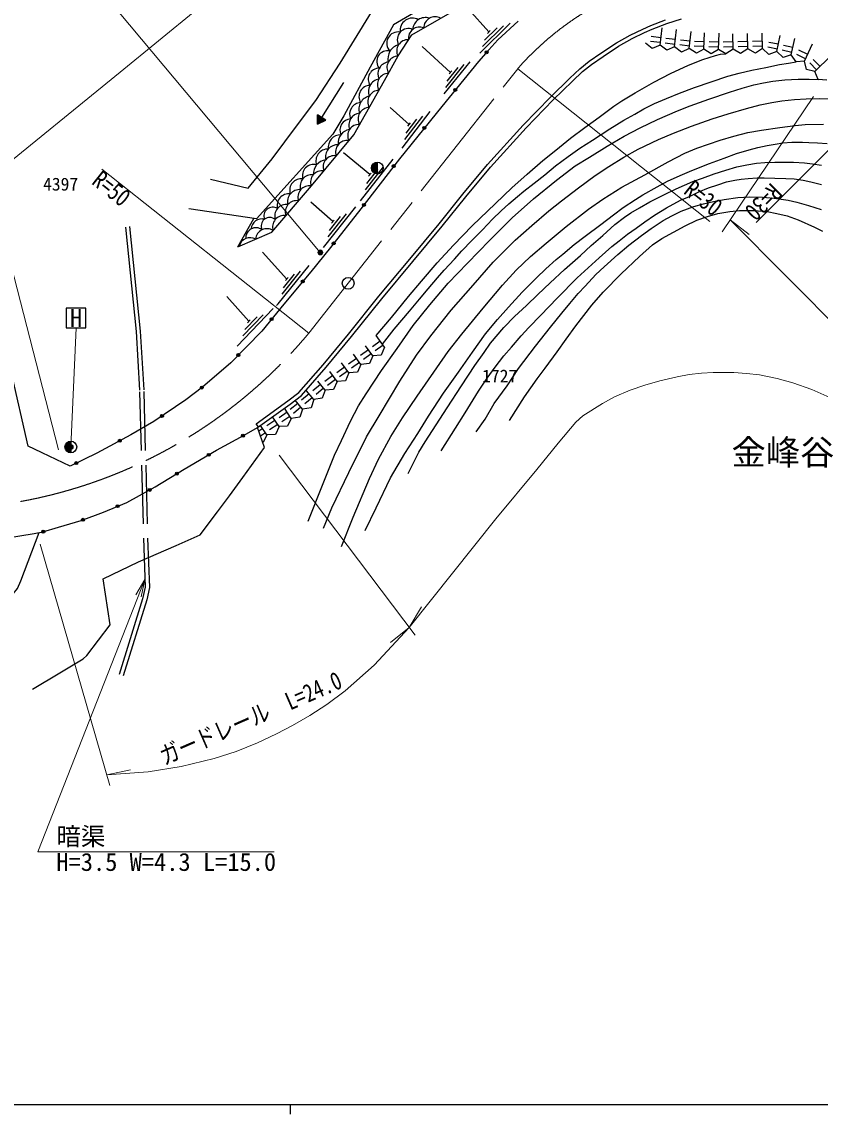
# Model space of a CAD drawing. Units: millimetres, scale not verified. Extents: x 40000 to 680000, y 20000 to 380000.
# Drawn here: x 140572 to 222127, y 204000 to 315524 of the extents above; entities that cross this region are included whole.
import ezdxf
from ezdxf.enums import TextEntityAlignment as Align

# ---------------------------------------------------------------- set-up
doc = ezdxf.new("R2010")
doc.units = ezdxf.units.MM
doc.header["$LTSCALE"] = 1000
doc.linetypes.add('CHAIN', pattern=[18.5, 12, -1.5, 3.5, -1.5])
doc.linetypes.add('DASHED', pattern=[7.5, 6, -1.5])
for name, color, linetype, lineweight in [('M-BGD', 7, 'Continuous', 25), ('M-BMK', 2, 'CHAIN', 13), ('M-BMK-SRVR', 3, 'Continuous', 25), ('M-STR-HTXT', 7, 'Continuous', 13), ('M-STR-STRC', 7, 'Continuous', 25), ('M-TTL-BAND', 7, 'Continuous', 25)]:
    doc.layers.add(name, color=color, linetype=linetype, lineweight=lineweight)
doc.layers.add('M-BMK-HTXT', color=7, linetype='Continuous')
doc.styles.add('ＭＳ ゴシック', font='')
doc.styles.get('ＭＳ ゴシック').set_extended_font_data('MS Gothic')

# ---------------------------------------------------------------- blocks, each defined once
blk = doc.blocks.new('open_arrow')
at = {"color": 0, "linetype": 'Continuous', "lineweight": -2}
blk.add_lwpolyline([(7.5, 1.25), (0, 0), (7.5, -1.25)], dxfattribs=at)

msp = doc.modelspace()

# ---------------------------------------------------------------- hatches: boundary and pattern name
at = {"layer": 'M-BGD'}
for points in [[(188150, 312526, -1), (187949, 312303, -0.41421), (187939, 312515, -0.41421)], [(184940, 308693, -1), (184750, 308461, -0.41421), (184729, 308673, -0.41421)], [(170786, 306037), (170780, 305093), (171631, 305501)], [(181782, 304817, -1), (181593, 304584, -0.41421), (181571, 304795, -0.41421)], [(176884, 301203), (176884, 300003, -1)], [(178652, 300918, -1), (178470, 300680, -0.41421), (178442, 300890, -0.41421)], [(175609, 296950, -1), (175427, 296712, -0.41421), (175399, 296923, -0.41421)], [(172518, 293020, -1), (172332, 292785, -1)], [(169368, 289138, -1), (169176, 288907, -1)], [(166184, 285283, -1), (165994, 285051, -0.41421), (165973, 285262, -0.41421)], [(162795, 281613, -1), (162585, 281399, -0.41421), (162583, 281612, -0.41421)], [(159076, 278276, -0.41421), (159047, 278066, -0.41421), (158837, 278095, -1)], [(155013, 275365, -1), (154765, 275195, -0.41421), (154804, 275404, -0.41421)], [(163296, 273335, -1), (163026, 273205, -0.41421), (163096, 273405, -0.41421)], [(145577, 272720), (145577, 271520, -1)], [(150706, 272831, -1), (150443, 272687, -0.41421), (150503, 272891, -0.41421)], [(159801, 271381, -1), (159531, 271251, -0.41421), (159601, 271451, -0.41421)], [(146267, 270534, -1), (145997, 270404, -0.41421), (146067, 270604, -0.41421)], [(156543, 269456, -1), (156273, 269326, -0.41421), (156343, 269526, -0.41421)], [(153780, 267801, -1), (153509, 267670, -0.41421), (153579, 267871, -0.41421)], [(150487, 266138, -1), (150217, 266008, -0.41421), (150287, 266208, -0.41421)], [(146946, 264756, -1), (146676, 264626, -0.41421), (146746, 264826, -0.41421)], [(142900, 263534, -1), (142630, 263404, -0.41421), (142700, 263604, -0.41421)]]:
    msp.add_hatch(color=256, dxfattribs=at).paths.add_polyline_path(points)
at = {"layer": 'M-STR-HTXT'}
for points in [[(171281, 292101, -1), (170842, 291862, -0.41421), (170942, 292201, -0.41421)], [(145796, 272239, -1), (145357, 272000, -0.41421), (145457, 272339, -0.41421)]]:
    msp.add_hatch(color=256, dxfattribs=at).paths.add_polyline_path(points)

# ---------------------------------------------------------------- linework, layer by layer
at = {"layer": 'M-BGD'}
for p, q in [((188279, 314497), (186207, 316820)), ((187361, 312315), (190466, 315402)), ((187638, 313014), (189765, 315129)), ((187852, 313650), (189128, 314919)), ((188130, 314349), (188428, 314645)), ((205768, 313154), (205977, 314907)), ((207257, 312976), (207466, 314729)), ((208747, 312799), (208956, 314552)), ((205797, 313402), (204805, 313521)), ((205857, 313899), (204864, 314017)), ((207346, 313721), (206353, 313839)), ((208836, 313543), (207843, 313662)), ((210272, 313496), (209273, 313531)), ((210246, 312746), (210304, 314406)), ((211771, 313444), (210772, 313479)), ((211745, 312694), (211803, 314353)), ((213228, 313477), (212228, 313455)), ((213245, 312727), (213210, 314304)), ((214728, 313510), (213728, 313488)), ((214744, 312760), (214710, 314334)), ((216227, 313543), (215228, 313521)), ((216244, 312793), (216209, 314367)), ((217862, 313232), (216882, 313429)), ((217714, 312497), (218045, 314137)), ((219176, 312162), (219555, 313818)), ((184356, 310367), (181470, 313007)), ((204970, 312796), (204278, 313332)), ((205768, 313154), (204970, 312796)), ((206459, 312618), (205768, 313154)), ((207287, 313225), (206294, 313343)), ((207257, 312976), (206459, 312618)), ((207949, 312441), (207257, 312976)), ((208776, 313047), (207783, 313165)), ((208747, 312799), (207949, 312441)), ((209481, 312323), (208747, 312799)), ((210255, 312996), (209255, 313031)), ((210246, 312746), (209481, 312323)), ((210980, 312271), (210246, 312746)), ((211754, 312944), (210754, 312979)), ((211745, 312694), (210980, 312271)), ((212505, 312261), (211745, 312694)), ((213239, 312977), (212239, 312955)), ((213245, 312727), (212505, 312261)), ((214004, 312294), (213245, 312727)), ((214739, 313010), (213739, 312988)), ((214744, 312760), (214004, 312294)), ((215504, 312327), (214744, 312760)), ((216238, 313043), (215239, 313021)), ((216244, 312793), (215504, 312327)), ((216890, 312204), (216244, 312793)), ((217764, 312742), (216783, 312939)), ((217714, 312497), (216890, 312204)), ((218345, 311891), (217714, 312497)), ((219232, 312406), (218257, 312629)), ((219344, 312893), (218369, 313116)), ((220853, 312200), (219949, 312627)), ((220533, 311522), (221356, 313266)), ((183729, 308162), (186383, 311439)), ((183879, 308824), (185767, 311155)), ((219176, 312162), (218345, 311891)), ((219663, 311435), (219176, 312162)), ((220533, 311522), (219663, 311435)), ((220640, 311748), (219735, 312175)), ((220737, 310671), (220533, 311522)), ((221761, 310625), (221062, 311340)), ((222119, 310975), (221419, 311690)), ((221583, 310451), (223211, 312046)), ((184023, 309479), (185156, 310878)), ((184224, 310204), (184489, 310530)), ((221583, 310451), (220737, 310671)), ((221928, 309647), (221583, 310451)), ((171209, 305769), (173457, 309317)), ((222799, 309573), (221928, 309647)), ((180145, 305055), (178207, 306796)), ((170780, 305093), (170786, 306037)), ((171631, 305501), (170786, 306037)), ((179421, 302631), (182298, 306384)), ((179709, 303500), (181534, 305881)), ((179836, 304158), (180931, 305587)), ((170780, 305093), (171631, 305501)), ((180018, 304889), (180273, 305222)), ((176130, 299925), (173442, 302153)), ((175158, 297239), (178515, 301495)), ((176884, 301203), (176884, 300003)), ((175672, 298375), (177530, 300731)), ((175808, 299032), (176923, 300445)), ((176000, 299760), (176260, 300090)), ((172336, 295128), (170102, 297113)), ((171394, 292501), (174686, 296634)), ((171870, 293581), (173740, 295928)), ((172009, 294237), (173131, 295645)), ((151149, 294575), (152239, 283892)), ((151577, 294619), (152668, 283926)), ((162625, 292556), (164288, 295436)), ((172205, 294964), (172466, 295293)), ((167642, 289264), (165146, 291994)), ((167165, 287720), (169051, 290053)), ((167309, 288375), (168441, 289775)), ((167509, 289101), (167774, 289427)), ((163760, 284956), (161521, 287485)), ((162585, 282424), (166237, 286243)), ((163157, 283457), (165230, 285625)), ((163355, 284098), (164599, 285399)), ((163615, 284804), (163905, 285107)), ((177633, 282307), (176770, 283503)), ((176417, 281429), (175675, 282457)), ((177194, 282915), (176384, 282330)), ((177487, 282510), (176676, 281924)), ((177633, 282307), (177289, 281503)), ((174762, 281159), (173951, 280573)), ((175201, 280551), (174459, 281578)), ((175978, 282037), (175168, 281451)), ((176271, 281631), (175460, 281046)), ((176417, 281429), (176073, 280625)), ((177289, 281503), (176417, 281429)), ((173546, 280281), (172735, 279695)), ((173985, 279673), (173243, 280700)), ((175055, 280753), (174244, 280168)), ((175201, 280551), (174857, 279747)), ((176073, 280625), (175201, 280551)), ((171553, 277916), (170794, 278825)), ((172330, 279403), (171519, 278817)), ((172623, 278997), (171812, 278412)), ((172769, 278794), (172027, 279822)), ((173640, 278869), (172769, 278794)), ((173839, 279875), (173028, 279290)), ((173985, 279673), (173640, 278869)), ((174857, 279747), (173985, 279673)), ((170401, 276955), (169643, 277864)), ((171072, 278492), (170304, 277852)), ((171393, 278108), (170625, 277468)), ((171553, 277916), (171265, 277090)), ((172424, 277991), (171553, 277916)), ((172769, 278794), (172424, 277991)), ((169249, 275994), (168504, 276888)), ((169921, 277531), (169153, 276891)), ((170241, 277147), (169473, 276507)), ((170401, 276955), (170114, 276129)), ((171265, 277090), (170401, 276955)), ((167681, 275657), (166850, 275102)), ((168098, 275033), (167402, 276074)), ((168769, 276570), (168001, 275930)), ((169089, 276186), (168321, 275546)), ((169249, 275994), (168962, 275168)), ((170114, 276129), (169249, 275994)), ((164749, 274160), (164515, 274484)), ((166434, 274824), (165602, 274268)), ((166712, 274408), (165880, 273853)), ((166850, 274200), (166185, 275196)), ((167959, 275241), (167127, 274686)), ((168098, 275033), (167724, 274243)), ((168962, 275168), (168098, 275033)), ((165186, 273991), (164782, 273721)), ((165464, 273575), (164950, 273231)), ((165603, 273367), (164968, 274318)), ((165603, 273367), (165229, 272576)), ((166477, 273409), (165603, 273367)), ((166850, 274200), (166477, 273409)), ((167724, 274243), (166850, 274200)), ((145577, 272720), (145577, 271520)), ((165229, 272576), (165175, 272574))]:
    msp.add_line(p, q, dxfattribs=at)
for points in [[(159842, 299464), (163694, 298556), (166143, 301536), (168721, 304996), (170621, 307488), (173088, 311297), (177748, 318940), (182586, 321106), (188991, 324243), (189391, 327822), (189619, 330231), (189596, 331917), (189437, 333599)], [(204630, 325265), (194857, 324422), (188999, 321354), (178538, 315235), (176151, 310894), (173472, 305933), (172345, 304066), (164534, 295399), (157649, 296420)], [(162625, 292556), (166120, 294059), (170162, 298798), (174482, 304000), (176127, 306892), (177616, 309519), (179016, 312062), (180399, 314189), (188776, 319038), (194555, 322263), (196682, 323326), (197574, 323674), (204630, 325265)], [(139104, 262857), (141833, 263274), (142713, 263454), (144314, 263916), (146638, 264627), (148898, 265463), (151289, 266466), (154202, 268036), (157157, 269851), (160466, 271783), (163286, 273339), (164655, 274092), (167997, 276504), (169156, 277383), (171648, 280252), (174243, 283396), (177352, 287259), (180507, 291044), (183520, 294647), (185943, 297671), (188439, 300688), (192095, 304705), (194858, 307555), (196818, 309473), (197855, 310439), (198763, 311180), (199947, 311998), (201539, 313040), (202908, 313818), (204188, 314430), (204968, 314776), (206468, 315340), (207968, 315821)], [(164515, 274484), (167759, 276825), (168881, 277676), (171343, 280511), (173933, 283648), (177043, 287512), (180200, 291300), (183211, 294901), (185633, 297923), (188137, 300950), (191803, 304979), (194574, 307838), (196542, 309762), (197592, 310741), (198523, 311500), (199723, 312330), (201330, 313382), (202723, 314172), (204020, 314793), (204816, 315146), (206336, 315718)], [(191279, 315600), (189195, 313682), (187980, 312337), (187221, 311473), (183462, 306893), (179138, 301551), (175219, 296441), (172097, 292486), (170083, 289997), (167333, 286694), (165088, 283939), (161919, 280724), (159030, 278241), (157317, 276943), (154047, 274703), (151690, 273369), (148236, 271482), (145519, 270174), (141232, 272197), (139467, 279841)], [(176770, 283503), (178326, 285342), (180089, 287473), (181403, 289037), (183014, 290927), (184660, 292733), (186593, 294685), (188954, 296982), (190629, 298578), (192211, 299973), (193796, 301362), (195129, 302408), (196622, 303641), (198101, 304745), (199540, 305799), (201052, 306925), (201860, 307475), (203220, 308271), (205124, 309352), (206823, 310246), (208660, 311116), (210153, 311679), (211450, 312099), (211941, 312211), (212505, 312261)], [(177412, 282613), (178610, 284134), (180169, 285995), (181196, 287216), (182078, 288279), (183040, 289392), (183707, 290161), (184756, 291303), (185517, 292130), (186558, 293207), (187644, 294300), (188663, 295363), (189547, 296226), (190314, 296927), (191218, 297694), (191869, 298250), (192910, 299067), (194011, 299915), (195103, 300812), (196392, 301761), (197578, 302614), (198880, 303452), (200639, 304618), (202078, 305471), (203180, 306110), (204106, 306631), (205219, 307180), (206442, 307693), (207746, 308238), (209287, 308816), (210979, 309416), (212703, 309989), (213846, 310300), (215140, 310596), (216572, 310878), (217971, 311154), (218883, 311321), (219663, 311435)], [(169826, 264553), (171293, 268218), (172516, 271297), (173218, 272786), (174164, 274757), (174979, 276305), (175752, 277549), (177305, 279943), (178901, 282180), (180562, 284535), (182235, 286634), (184137, 288827), (186092, 290884), (188337, 293198), (190676, 295507), (192851, 297449), (195190, 299367), (197103, 300826), (198553, 301721), (200375, 302818), (202090, 303850), (203731, 304715), (205523, 305561), (207547, 306446), (208860, 306963), (210743, 307617), (212877, 308341), (214155, 308754), (215356, 309082), (216341, 309314), (217295, 309482), (218502, 309596), (219870, 309666), (221002, 309681), (221928, 309647)], [(171382, 263844), (172256, 265895), (173990, 269520), (175774, 273154), (177079, 275300), (179194, 278845), (180899, 281494), (182363, 283465), (184446, 286072), (186693, 288641), (188729, 290978), (190971, 293235), (192682, 294722), (194417, 296214), (195701, 297233), (197444, 298592), (199156, 299826), (200534, 300752), (202073, 301705), (203543, 302517), (205616, 303520), (207148, 304160), (208985, 304879), (211107, 305608), (212740, 306116), (214592, 306670), (215994, 307039), (217198, 307304), (218222, 307445), (219503, 307594), (220686, 307672), (222069, 307688), (223617, 307672)], [(173243, 261955), (174404, 264954), (176083, 268903), (177011, 270874), (178271, 273195), (179468, 275083), (180964, 277298), (182952, 280199), (184140, 281858), (185511, 283623), (187684, 286277), (189687, 288653), (191070, 290158), (192527, 291565), (194120, 292911), (196173, 294620), (198470, 296409), (199939, 297409), (201866, 298643), (204218, 299909), (206588, 301242), (208305, 302118), (209540, 302612), (210725, 303044), (211921, 303443), (213292, 303849), (214742, 304219), (216150, 304456), (217992, 304747), (219571, 304952), (220585, 305029), (222481, 305068)], [(175662, 263608), (176777, 265921), (178238, 268952), (179692, 271457), (181010, 273483), (182109, 275277), (183655, 277598), (185169, 279748), (186613, 281782), (187941, 283670), (189149, 285122), (190281, 286388), (191684, 287937), (193145, 289372), (194103, 290294), (195169, 291264), (195844, 291811), (197012, 292791), (198128, 293641), (199712, 294843), (201021, 295823), (201993, 296555), (203255, 297384), (204017, 297859), (205490, 298685), (206543, 299258), (207821, 299837), (209028, 300339), (210812, 301064), (212328, 301608), (213585, 302082), (214857, 302463), (215767, 302683), (216727, 302887), (217525, 303043), (218308, 303168), (219231, 303226), (220329, 303237), (220976, 303221), (221868, 303185), (222844, 303101)], [(180043, 269412), (181142, 271582), (181782, 272649), (182909, 274376), (184028, 276126), (185479, 278361), (186857, 280435), (187818, 281765), (188456, 282707), (189796, 284323), (190906, 285435), (192135, 286580), (193281, 287679), (194541, 288866), (196010, 290224), (197629, 291659), (198719, 292684), (199921, 293727), (201152, 294830), (202131, 295587), (202769, 296012), (203656, 296539), (204727, 297139), (206150, 297859), (207429, 298490), (209111, 299229), (210090, 299571), (211300, 299996), (212478, 300395), (213606, 300719), (214650, 300940), (215611, 301097), (216470, 301180), (217486, 301208), (219412, 301199), (220521, 301135), (221353, 301033), (222249, 300894)], [(183413, 271720), (184873, 274034), (185863, 275591), (187236, 277810), (188124, 279139), (188932, 280253), (189797, 281417), (190582, 282304), (191586, 283465), (192363, 284327), (193582, 285588), (195253, 287298), (197296, 289372), (199540, 291435), (200830, 292584), (201583, 293156), (202430, 293831), (203325, 294474), (204212, 295109), (205197, 295773), (206421, 296534), (207865, 297310), (208791, 297703), (209718, 298156), (210703, 298568), (211660, 298898), (212562, 299173), (213409, 299360), (214060, 299448), (214759, 299536), (215705, 299586), (216409, 299586), (217507, 299580), (218613, 299547), (219476, 299498), (220395, 299372), (221184, 299201), (222262, 298926)], [(186989, 273652), (187893, 274950), (188830, 276559), (190161, 278366), (191297, 280130), (193039, 282414), (194563, 284357), (195734, 285777), (196567, 286773), (197414, 287790), (198109, 288549), (199208, 289731), (200064, 290514), (201445, 291765), (202594, 292720), (203878, 293721), (204847, 294423), (206077, 295242), (206958, 295734), (207935, 296194), (209235, 296679), (210212, 296937), (211229, 297187), (212336, 297397), (213706, 297577), (214949, 297657), (216225, 297625), (217420, 297520), (218866, 297326), (219750, 297100), (220945, 296777), (222229, 296357)], [(190381, 274807), (191939, 277225), (193219, 279067), (194025, 280149), (195267, 281829), (196196, 283117), (197175, 284481), (198801, 286599), (199953, 287915), (201795, 289812), (203664, 291572), (205002, 292757), (205967, 293392), (207130, 294061), (208326, 294708), (209526, 295260), (210601, 295666), (211676, 295940), (212894, 296170), (213892, 296269), (215307, 296269), (216700, 296159), (217715, 295973), (218757, 295721), (219876, 295326), (221555, 294569), (222381, 294139)], [(166586, 286571), (166756, 286739), (169926, 290657)], [(141673, 247408), (144462, 249055), (146845, 250494), (147212, 250839), (149585, 253953), (148866, 258671), (152492, 260402), (156348, 262061), (158782, 263158), (160562, 265493), (161771, 267128), (163140, 268990), (165349, 272065), (164655, 274092)], [(126665, 251668), (128664, 251739), (129535, 251857), (130865, 252098), (132561, 252401), (133597, 252647), (134404, 252930), (134982, 253340), (136385, 254256), (137852, 255210), (138596, 255879), (139691, 257111), (140131, 257666), (140456, 258449), (141231, 260416), (142353, 263380)], [(153180, 257808), (152912, 256612), (150512, 248893)], [(153612, 257768), (153328, 256501), (150922, 248765)]]:
    msp.add_lwpolyline(points, dxfattribs=at)
at = {"layer": 'M-BGD', "linetype": 'DASHED'}
for points in [[(152239, 283892), (152598, 277754), (152990, 262792), (153180, 257808)], [(152668, 283926), (153028, 277772), (153420, 262806), (153612, 257768)]]:
    msp.add_lwpolyline(points, dxfattribs=at)
at = {"layer": 'M-BGD'}
for centre, radius in [((188050, 312414), 150), ((184845, 308577), 150), ((181687, 304700), 150), ((176884, 300603), 600), ((178561, 300799), 150), ((175518, 296831), 150), ((172425, 292903), 150), ((169272, 289023), 150), ((166089, 285167), 150), ((162690, 281506), 150), ((158957, 278185), 150), ((154889, 275280), 150), ((163161, 273270), 150), ((145577, 272120), 600), ((150575, 272759), 150), ((159666, 271316), 150), ((146132, 270469), 150), ((156408, 269391), 150), ((153644, 267735), 150), ((150352, 266073), 150), ((146811, 264691), 150), ((142765, 263469), 150)]:
    msp.add_circle(centre, radius, dxfattribs=at)
for centre, radius, start, end in [((180456, 314661), 1244, 60.13937, 188.83393), ((181798, 314663), 1297, 71.69964, 176.07811), ((182787, 314891), 1160, 60.55104, 179.58067), ((180066, 313702), 1138, 67.33097, 207.72436), ((181191, 313866), 1121, 67.14907, 188.44473), ((179008, 313326), 1165, 79.20663, 223.96325), ((180032, 312542), 1160, 87.53924, 206.57469), ((177890, 311492), 1062, 74.72632, 221.32866), ((179399, 311781), 1434, 103.75899, 194.45959), ((178186, 310184), 1250, 98.01636, 203.90444), ((179028, 310863), 1160, 91.64668, 210.6763), ((177087, 309660), 1131, 89.70164, 213.26118), ((178055, 309111), 1160, 91.24358, 210.27503), ((176159, 307892), 1148, 90.93503, 211.85964), ((177265, 308406), 1291, 99.94026, 201.27072), ((176360, 306619), 1352, 102.73393, 198.08814), ((177072, 307366), 1160, 90.93687, 209.96649), ((175256, 306089), 1200, 93.39726, 202.99942), ((176084, 305626), 1160, 90.85557, 209.88519), ((174214, 304467), 1155, 93.10992, 204.30164), ((175199, 304975), 1231, 95.79435, 200.94764), ((174282, 303157), 1397, 99.55413, 187.08991), ((175011, 303895), 1154, 86.66584, 206.0622), ((173148, 302708), 1283, 89.38941, 187.97224), ((173788, 302243), 1160, 80.77683, 199.80645), ((171814, 301333), 1199, 87.01649, 200.27796), ((172846, 301725), 1260, 87.76482, 192.81847), ((171857, 299947), 1517, 99.0637, 181.50722), ((172510, 300704), 1160, 80.77683, 199.80645), ((170373, 299821), 1140, 73.90697, 196.48242), ((171232, 299166), 1160, 80.7644, 199.79416), ((169106, 298344), 1167, 81.45959, 198.76199), ((170183, 298737), 1181, 82.36808, 197.44696), ((167843, 296779), 1200, 82.41858, 195.35631), ((168918, 297187), 1204, 83.37852, 195.69301), ((169939, 297630), 1160, 80.02095, 199.05058), ((167582, 295698), 1177, 81.37868, 197.69285), ((168641, 296108), 1160, 80.02095, 199.05058), ((165890, 294677), 874, 49.26676, 206.17329), ((166201, 295696), 907, 57.64948, 201.11361), ((167343, 294587), 1160, 80.02095, 199.05058), ((164479, 293467), 1036, 52.77476, 184.15635), ((165086, 294299), 1104, 75.86599, 175.89855), ((163907, 292321), 1166, 61.56477, 164.99125), ((165603, 293261), 1144, 55.80925, 175.74761)]:
    msp.add_arc(centre, radius, start, end, dxfattribs=at)
at = {"layer": 'M-BMK'}
msp.add_line((169890, 283743), (191227, 310737), dxfattribs=at)
for centre, radius, start, end in [((213782, 290956), 30000, 48.07159, 138.74854), ((131466, 315737), 50000, 280.34925, 320.21654)]:
    msp.add_arc(centre, radius, start, end, dxfattribs=at)
at = {"layer": 'M-BMK-SRVR'}
msp.add_circle((173913, 288833), 600, dxfattribs=at)
at = {"layer": 'M-STR-HTXT'}
for p, q in [((171062, 291981), (145195, 322822)), ((233828, 313275), (215587, 295050)), ((191227, 310737), (210861, 295156)), ((221440, 307904), (212102, 294076)), ((136297, 302964), (144323, 271835)), ((169890, 283743), (148748, 300477)), ((212925, 295295), (268579, 239350)), ((212925, 295295), (214882, 293812)), ((145577, 272120), (146114, 284291)), ((166868, 271285), (180740, 252906)), ((142451, 262206), (149572, 237565)), ((180140, 253701), (181392, 255812)), ((180140, 253701), (178238, 252148)), ((149257, 238655), (151659, 239164))]:
    msp.add_line(p, q, dxfattribs=at)
for points in [[(137188, 299507), (150624, 310377), (162380, 320030)], [(223117, 277183), (221279, 277973), (219319, 278665), (217737, 279121), (215932, 279476), (214604, 279618), (213292, 279709), (211213, 279709), (209996, 279648), (208739, 279516), (207502, 279294), (205743, 278877), (204201, 278431), (202721, 277924), (201109, 277235), (199892, 276546), (197889, 275296), (197159, 274648), (195352, 272515), (193172, 269830), (189002, 264775), (180140, 253701), (176566, 249837), (173615, 247209), (171717, 245837), (170002, 244694), (168218, 243665), (166571, 242820), (164650, 241905), (162477, 241037), (160236, 240328), (156859, 239496), (153474, 238947), (149257, 238655)], [(153150, 258587), (142202, 230786), (166352, 230786)]]:
    msp.add_lwpolyline(points, dxfattribs=at)
for centre in [(171062, 291981), (145577, 272120)]:
    msp.add_circle(centre, 250, dxfattribs=at)
at = {"layer": 'M-STR-STRC'}
msp.add_lwpolyline([(145114, 284291), (147114, 284291), (147114, 286291), (145114, 286291)], close=True, dxfattribs=at)
at = {"layer": 'M-TTL-BAND'}
for p, q in [((40000, 205000), (579000, 205000)), ((168000, 205000), (168000, 204000))]:
    msp.add_line(p, q, dxfattribs=at)

# ---------------------------------------------------------------- block references
at = {"layer": 'M-STR-HTXT', "xscale": 240, "yscale": 240, "rotation": 248.5}
msp.add_blockref('open_arrow', (153150, 258587), dxfattribs=at)

# ---------------------------------------------------------------- texts
at = {"layer": 'M-BMK-HTXT', "style": 'ＭＳ ゴシック'}
for s, height, p in [('4397', 1320, (144534, 298957)), ('1727', 1320, (189390, 279363)), ('金峰谷', 2566, (218325, 271581))]:
    msp.add_text(s, height=height, dxfattribs=at).set_placement(p, align=Align.MIDDLE_CENTER)
at = {"layer": 'M-STR-HTXT', "style": 'ＭＳ ゴシック', "width": 0.8}
msp.add_text('R=50', height=1833, rotation=321.637, dxfattribs=at).set_placement((148748, 300477), align=Align.TOP_LEFT)
msp.add_text('R=30', height=1833, rotation=321.566, dxfattribs=at).set_placement((210861, 295156), align=Align.BOTTOM_RIGHT)
msp.add_text('R=30', height=1833, rotation=224.975, dxfattribs=at).set_placement((215587, 295050), align=Align.TOP_RIGHT)
msp.add_text('ガードレール\u3000L=24.0', height=1833, rotation=23.54, dxfattribs=at).set_placement((164523, 243100), align=Align.BOTTOM_CENTER)
at = {"layer": 'M-STR-HTXT', "style": 'ＭＳ ゴシック'}
for s, p in [('暗渠\u3000\u3000\u3000\u3000\u3000   ', (144102, 230886)), ('H=3.5 W=4.3 L=15.0', (144102, 228286))]:
    msp.add_text(s, height=1833, dxfattribs=at).set_placement(p, align=Align.BOTTOM_LEFT)
at = {"layer": 'M-STR-STRC', "style": 'ＭＳ ゴシック'}
msp.add_text('H', height=1833, dxfattribs=at).set_placement((146114, 285291), align=Align.MIDDLE_CENTER)

doc.saveas('drawing.dxf')
